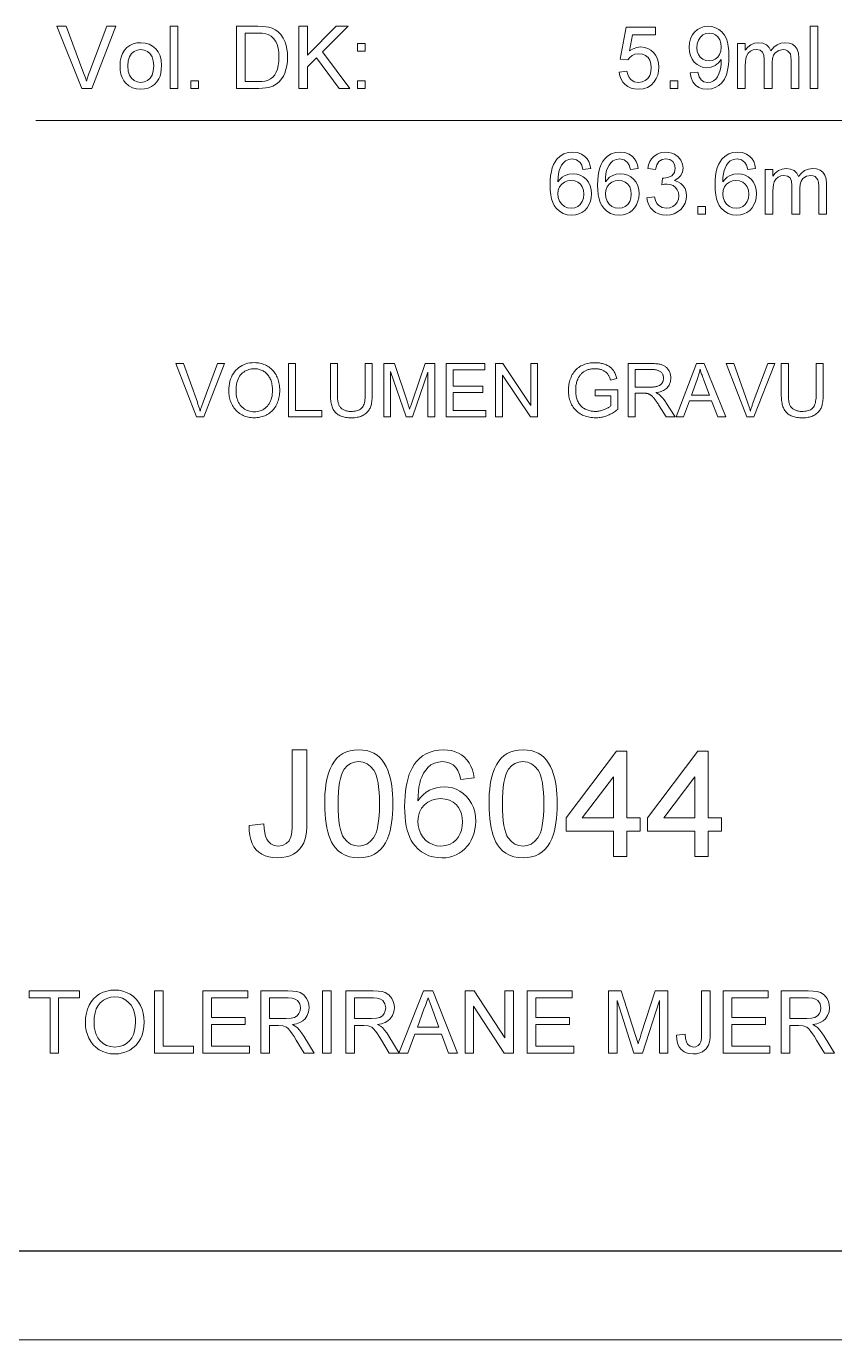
# Model space of a CAD drawing. Extents: x 0 to 297, y 0 to 532.
# Drawn here: x 49 to 94.5, y 0 to 73.9 of the extents above; entities that cross this region are included whole.
import ezdxf

# ---------------------------------------------------------------- set-up
doc = ezdxf.new("R2010")
doc.units = 0

msp = doc.modelspace()

# ---------------------------------------------------------------- linework, layer by layer
at = {"color": 7, "lineweight": 18}
msp.add_line((49.571, 68.641), (133.654, 68.641), dxfattribs=at)
at = {"color": 7, "lineweight": 30}
msp.add_line((20, 5), (292, 5), dxfattribs=at)
at = {"color": 7, "lineweight": 13}
msp.add_line((0, 0), (297, 0), dxfattribs=at)
for points in [[(52.168, 70.447), (50.761, 73.947), (51.282, 73.947), (52.233, 71.427), (52.305, 71.23), (52.369, 71.041), (52.425, 70.86), (52.482, 71.049), (52.546, 71.238), (52.615, 71.427), (53.567, 73.947), (54.089, 73.947), (52.733, 70.447)], [(57.139, 70.447), (57.139, 73.947), (57.576, 73.947), (57.576, 70.447)], [(60.882, 70.447), (60.882, 73.947), (62.076, 73.947), (62.325, 73.941), (62.531, 73.924), (62.694, 73.896), (62.883, 73.838), (63.053, 73.754), (63.203, 73.646), (63.371, 73.475), (63.508, 73.276), (63.614, 73.048), (63.673, 72.859), (63.716, 72.658), (63.741, 72.443), (63.75, 72.216), (63.739, 71.96), (63.709, 71.724), (63.657, 71.509), (63.59, 71.315), (63.511, 71.145), (63.421, 70.999), (63.27, 70.819), (63.105, 70.682), (62.915, 70.58), (62.69, 70.506), (62.521, 70.473), (62.335, 70.453), (62.133, 70.447)], [(61.368, 70.835), (62.093, 70.835), (62.301, 70.843), (62.477, 70.865), (62.621, 70.901), (62.792, 70.98), (62.926, 71.086), (63.024, 71.21), (63.107, 71.361), (63.174, 71.537), (63.224, 71.739), (63.254, 71.968), (63.264, 72.223), (63.253, 72.487), (63.22, 72.718), (63.165, 72.916), (63.088, 73.083), (62.963, 73.261), (62.822, 73.395), (62.664, 73.485), (62.519, 73.525), (62.325, 73.55), (62.082, 73.558), (61.368, 73.558)], [(64.382, 70.447), (64.382, 73.947), (64.868, 73.947), (64.868, 72.326), (66.489, 73.947), (67.152, 73.947), (65.71, 72.505), (67.25, 70.447), (66.655, 70.447), (65.371, 72.164), (64.868, 71.662), (64.868, 70.447)], [(82.416, 71.37), (82.854, 71.419), (82.899, 71.226), (82.97, 71.069), (83.066, 70.946), (83.257, 70.827), (83.502, 70.787), (83.71, 70.812), (83.884, 70.888), (84.026, 71.015), (84.131, 71.183), (84.194, 71.385), (84.215, 71.619), (84.195, 71.841), (84.136, 72.029), (84.038, 72.184), (83.9, 72.299), (83.723, 72.368), (83.506, 72.391), (83.304, 72.367), (83.139, 72.296), (83.007, 72.188), (82.902, 72.051), (82.465, 72.099), (82.805, 73.898), (84.458, 73.898), (84.458, 73.46), (83.166, 73.46), (82.999, 72.555), (83.201, 72.68), (83.409, 72.755), (83.624, 72.78), (83.832, 72.76), (84.023, 72.7), (84.197, 72.601), (84.355, 72.462), (84.485, 72.292), (84.578, 72.099), (84.634, 71.883), (84.652, 71.645), (84.636, 71.416), (84.586, 71.202), (84.502, 71.005), (84.386, 70.823), (84.209, 70.637), (84.002, 70.504), (83.766, 70.425), (83.5, 70.398), (83.281, 70.415), (83.082, 70.465), (82.905, 70.548), (82.749, 70.664), (82.619, 70.808), (82.52, 70.974), (82.453, 71.161)], [(86.402, 71.322), (86.84, 71.37), (86.912, 71.106), (87.029, 70.925), (87.188, 70.821), (87.386, 70.787), (87.564, 70.808), (87.725, 70.871), (87.859, 70.969), (87.955, 71.095), (88.029, 71.261), (88.094, 71.478), (88.128, 71.642), (88.148, 71.812), (88.155, 71.986), (88.152, 72.071), (88.006, 71.887), (87.814, 71.741), (87.591, 71.645), (87.35, 71.613), (87.149, 71.633), (86.964, 71.692), (86.795, 71.791), (86.643, 71.929), (86.516, 72.1), (86.426, 72.295), (86.372, 72.516), (86.354, 72.762), (86.373, 73.016), (86.43, 73.244), (86.525, 73.445), (86.659, 73.621), (86.821, 73.764), (87.002, 73.865), (87.203, 73.926), (87.423, 73.947), (87.638, 73.926), (87.84, 73.865), (88.03, 73.764), (88.198, 73.625), (88.337, 73.452), (88.447, 73.244), (88.51, 73.056), (88.554, 72.83), (88.581, 72.567), (88.59, 72.266), (88.584, 72.01), (88.567, 71.776), (88.539, 71.564), (88.499, 71.374), (88.448, 71.205), (88.337, 70.963), (88.196, 70.763), (88.024, 70.604), (87.825, 70.49), (87.605, 70.421), (87.364, 70.398), (87.113, 70.425), (86.894, 70.506), (86.709, 70.64), (86.561, 70.824), (86.459, 71.051)], [(88.152, 72.772), (88.132, 72.996), (88.072, 73.187), (87.971, 73.345), (87.836, 73.463), (87.677, 73.534), (87.492, 73.558), (87.3, 73.532), (87.132, 73.456), (86.988, 73.329), (86.879, 73.162), (86.813, 72.964), (86.791, 72.737), (86.812, 72.533), (86.874, 72.356), (86.978, 72.206), (87.117, 72.093), (87.284, 72.025), (87.48, 72.002), (87.665, 72.025), (87.826, 72.093), (87.963, 72.206), (88.068, 72.36), (88.131, 72.548)], [(93.159, 70.447), (93.159, 73.947), (93.597, 73.947), (93.597, 70.447)], [(54.319, 71.71), (54.334, 71.975), (54.381, 72.211), (54.457, 72.417), (54.565, 72.595), (54.703, 72.744), (54.873, 72.866), (55.06, 72.953), (55.265, 73.006), (55.487, 73.023), (55.732, 73.002), (55.954, 72.938), (56.152, 72.832), (56.327, 72.683), (56.469, 72.498), (56.571, 72.279), (56.632, 72.029), (56.652, 71.746), (56.643, 71.517), (56.616, 71.313), (56.571, 71.135), (56.508, 70.983), (56.397, 70.812), (56.257, 70.668), (56.088, 70.552), (55.899, 70.466), (55.699, 70.415), (55.487, 70.398), (55.238, 70.419), (55.014, 70.482), (54.815, 70.588), (54.642, 70.736), (54.525, 70.883), (54.435, 71.054), (54.371, 71.249), (54.332, 71.468)], [(54.757, 71.711), (54.78, 71.428), (54.849, 71.197), (54.964, 71.017), (55.115, 70.889), (55.289, 70.812), (55.487, 70.787), (55.684, 70.813), (55.857, 70.89), (56.007, 71.019), (56.123, 71.2), (56.192, 71.435), (56.215, 71.725), (56.192, 72), (56.122, 72.226), (56.006, 72.404), (55.856, 72.532), (55.683, 72.608), (55.487, 72.634), (55.289, 72.609), (55.115, 72.532), (54.964, 72.405), (54.849, 72.226), (54.78, 71.995)], [(67.687, 72.537), (67.687, 72.974), (68.125, 72.974), (68.125, 72.537)], [(89.076, 70.447), (89.076, 72.974), (89.514, 72.974), (89.514, 72.594), (89.648, 72.769), (89.821, 72.905), (90.026, 72.994), (90.258, 73.023), (90.507, 72.993), (90.706, 72.902), (90.855, 72.757), (90.952, 72.563), (91.115, 72.765), (91.3, 72.908), (91.509, 72.994), (91.74, 73.023), (91.973, 73), (92.168, 72.931), (92.324, 72.815), (92.437, 72.652), (92.505, 72.439), (92.527, 72.176), (92.527, 70.447), (92.09, 70.447), (92.09, 72.02), (92.08, 72.239), (92.048, 72.386), (91.897, 72.566), (91.778, 72.617), (91.64, 72.634), (91.396, 72.59), (91.197, 72.459), (91.099, 72.319), (91.04, 72.132), (91.021, 71.898), (91.021, 70.447), (90.583, 70.447), (90.583, 72.07), (90.557, 72.316), (90.479, 72.493), (90.341, 72.599), (90.137, 72.634), (89.964, 72.611), (89.804, 72.54), (89.672, 72.424), (89.582, 72.265), (89.544, 72.126), (89.521, 71.952), (89.514, 71.742), (89.514, 70.447)], [(58.305, 70.447), (58.305, 70.884), (58.743, 70.884), (58.743, 70.447)], [(67.687, 70.447), (67.687, 70.884), (68.125, 70.884), (68.125, 70.447)], [(85.284, 70.447), (85.284, 70.884), (85.722, 70.884), (85.722, 70.447)], [(80.81, 65.939), (80.373, 65.891), (80.303, 66.121), (80.209, 66.279), (80.012, 66.425), (79.774, 66.474), (79.573, 66.447), (79.385, 66.368), (79.272, 66.262), (79.172, 66.128), (79.086, 65.966), (79.034, 65.819), (78.996, 65.639), (78.973, 65.428), (78.963, 65.185), (79.075, 65.328), (79.202, 65.444), (79.345, 65.534), (79.576, 65.619), (79.818, 65.647), (80.027, 65.628), (80.219, 65.568), (80.395, 65.469), (80.555, 65.331), (80.688, 65.161), (80.783, 64.968), (80.84, 64.751), (80.859, 64.512), (80.843, 64.297), (80.795, 64.093), (80.715, 63.899), (80.608, 63.725), (80.476, 63.58), (80.321, 63.465), (80.147, 63.381), (79.957, 63.331), (79.752, 63.314), (79.494, 63.339), (79.26, 63.412), (79.051, 63.535), (78.868, 63.706), (78.763, 63.851), (78.678, 64.024), (78.611, 64.226), (78.564, 64.456), (78.535, 64.713), (78.526, 65), (78.533, 65.276), (78.557, 65.53), (78.596, 65.762), (78.65, 65.971), (78.72, 66.158), (78.805, 66.323), (78.906, 66.465), (79.087, 66.639), (79.296, 66.763), (79.535, 66.838), (79.802, 66.863), (80.064, 66.835), (80.294, 66.754), (80.489, 66.617), (80.61, 66.483), (80.703, 66.325), (80.77, 66.144)], [(83.484, 65.939), (83.046, 65.891), (82.977, 66.121), (82.882, 66.279), (82.686, 66.425), (82.448, 66.474), (82.247, 66.447), (82.059, 66.368), (81.945, 66.262), (81.846, 66.128), (81.76, 65.966), (81.708, 65.819), (81.67, 65.639), (81.646, 65.428), (81.637, 65.185), (81.749, 65.328), (81.876, 65.444), (82.019, 65.534), (82.25, 65.619), (82.492, 65.647), (82.7, 65.628), (82.893, 65.568), (83.069, 65.469), (83.229, 65.331), (83.362, 65.161), (83.457, 64.968), (83.514, 64.751), (83.533, 64.512), (83.517, 64.297), (83.469, 64.093), (83.389, 63.899), (83.281, 63.725), (83.15, 63.58), (82.995, 63.465), (82.82, 63.381), (82.631, 63.331), (82.426, 63.314), (82.167, 63.339), (81.934, 63.412), (81.725, 63.535), (81.541, 63.706), (81.437, 63.851), (81.351, 64.024), (81.285, 64.226), (81.237, 64.456), (81.209, 64.713), (81.199, 65), (81.207, 65.276), (81.23, 65.53), (81.269, 65.762), (81.323, 65.971), (81.393, 66.158), (81.479, 66.323), (81.58, 66.465), (81.76, 66.639), (81.97, 66.763), (82.208, 66.838), (82.475, 66.863), (82.738, 66.835), (82.967, 66.754), (83.163, 66.617), (83.283, 66.483), (83.377, 66.325), (83.444, 66.144)], [(83.97, 64.286), (84.408, 64.335), (84.465, 64.132), (84.542, 63.971), (84.639, 63.851), (84.827, 63.74), (85.071, 63.703), (85.269, 63.726), (85.438, 63.793), (85.579, 63.905), (85.684, 64.051), (85.748, 64.218), (85.769, 64.406), (85.748, 64.585), (85.685, 64.742), (85.581, 64.877), (85.445, 64.98), (85.287, 65.042), (85.106, 65.063), (84.973, 65.051), (84.812, 65.016), (84.858, 65.404), (84.924, 65.399), (85.162, 65.433), (85.374, 65.535), (85.524, 65.709), (85.574, 65.955), (85.537, 66.16), (85.426, 66.327), (85.256, 66.437), (85.043, 66.474), (84.829, 66.437), (84.655, 66.328), (84.528, 66.146), (84.456, 65.891), (84.019, 65.939), (84.069, 66.147), (84.143, 66.329), (84.24, 66.488), (84.362, 66.621), (84.555, 66.755), (84.778, 66.836), (85.029, 66.863), (85.207, 66.849), (85.376, 66.809), (85.535, 66.741), (85.739, 66.597), (85.889, 66.409), (85.981, 66.192), (86.012, 65.963), (85.981, 65.749), (85.891, 65.554), (85.74, 65.389), (85.532, 65.262), (85.724, 65.197), (85.888, 65.098), (86.024, 64.966), (86.125, 64.804), (86.186, 64.616), (86.206, 64.404), (86.186, 64.185), (86.125, 63.983), (86.023, 63.798), (85.88, 63.631), (85.706, 63.493), (85.511, 63.393), (85.294, 63.334), (85.055, 63.314), (84.84, 63.331), (84.644, 63.382), (84.467, 63.466), (84.309, 63.585), (84.176, 63.73), (84.076, 63.896), (84.007, 64.081)], [(90.095, 65.939), (89.658, 65.891), (89.588, 66.121), (89.494, 66.279), (89.297, 66.425), (89.059, 66.474), (88.858, 66.447), (88.67, 66.368), (88.557, 66.262), (88.457, 66.128), (88.371, 65.966), (88.319, 65.819), (88.281, 65.639), (88.257, 65.428), (88.248, 65.185), (88.36, 65.328), (88.487, 65.444), (88.63, 65.534), (88.861, 65.619), (89.103, 65.647), (89.312, 65.628), (89.504, 65.568), (89.68, 65.469), (89.84, 65.331), (89.973, 65.161), (90.068, 64.968), (90.125, 64.751), (90.144, 64.512), (90.128, 64.297), (90.08, 64.093), (90, 63.899), (89.893, 63.725), (89.761, 63.58), (89.606, 63.465), (89.431, 63.381), (89.242, 63.331), (89.037, 63.314), (88.778, 63.339), (88.545, 63.412), (88.336, 63.535), (88.153, 63.706), (88.048, 63.851), (87.962, 64.024), (87.896, 64.226), (87.848, 64.456), (87.82, 64.713), (87.81, 65), (87.818, 65.276), (87.841, 65.53), (87.88, 65.762), (87.935, 65.971), (88.004, 66.158), (88.09, 66.323), (88.191, 66.465), (88.372, 66.639), (88.581, 66.763), (88.819, 66.838), (89.086, 66.863), (89.349, 66.835), (89.578, 66.754), (89.774, 66.617), (89.894, 66.483), (89.988, 66.325), (90.055, 66.144)], [(90.63, 63.363), (90.63, 65.891), (91.067, 65.891), (91.067, 65.51), (91.202, 65.685), (91.375, 65.821), (91.58, 65.91), (91.812, 65.939), (92.06, 65.909), (92.26, 65.818), (92.409, 65.673), (92.506, 65.48), (92.668, 65.681), (92.854, 65.824), (93.062, 65.91), (93.294, 65.939), (93.527, 65.916), (93.722, 65.847), (93.877, 65.731), (93.991, 65.568), (94.059, 65.355), (94.081, 65.092), (94.081, 63.363), (93.644, 63.363), (93.644, 64.937), (93.633, 65.155), (93.602, 65.302), (93.451, 65.482), (93.332, 65.533), (93.193, 65.55), (92.949, 65.506), (92.75, 65.375), (92.653, 65.235), (92.594, 65.048), (92.574, 64.814), (92.574, 63.363), (92.137, 63.363), (92.137, 64.986), (92.111, 65.233), (92.032, 65.409), (91.895, 65.515), (91.691, 65.55), (91.518, 65.527), (91.358, 65.456), (91.226, 65.34), (91.136, 65.181), (91.098, 65.042), (91.075, 64.868), (91.067, 64.659), (91.067, 63.363)], [(78.963, 64.522), (78.988, 64.31), (79.063, 64.107), (79.18, 63.933), (79.33, 63.806), (79.511, 63.729), (79.719, 63.703), (79.914, 63.727), (80.083, 63.798), (80.226, 63.917), (80.335, 64.076), (80.4, 64.27), (80.421, 64.498), (80.4, 64.717), (80.336, 64.903), (80.229, 65.055), (80.085, 65.168), (79.909, 65.236), (79.701, 65.259), (79.506, 65.236), (79.332, 65.168), (79.178, 65.055), (79.059, 64.905), (78.987, 64.728)], [(81.637, 64.522), (81.662, 64.31), (81.737, 64.107), (81.853, 63.933), (82.004, 63.806), (82.184, 63.729), (82.392, 63.703), (82.588, 63.727), (82.757, 63.798), (82.9, 63.917), (83.008, 64.076), (83.073, 64.27), (83.095, 64.498), (83.074, 64.717), (83.009, 64.903), (82.903, 65.055), (82.758, 65.168), (82.583, 65.236), (82.375, 65.259), (82.18, 65.236), (82.005, 65.168), (81.852, 65.055), (81.732, 64.905), (81.661, 64.728)], [(88.248, 64.522), (88.273, 64.31), (88.348, 64.107), (88.464, 63.933), (88.615, 63.806), (88.795, 63.729), (89.004, 63.703), (89.199, 63.727), (89.368, 63.798), (89.511, 63.917), (89.619, 64.076), (89.684, 64.27), (89.706, 64.498), (89.685, 64.717), (89.621, 64.903), (89.514, 65.055), (89.369, 65.168), (89.194, 65.236), (88.986, 65.259), (88.791, 65.236), (88.616, 65.168), (88.463, 65.055), (88.343, 64.905), (88.272, 64.728)], [(86.838, 63.363), (86.838, 63.8), (87.276, 63.8), (87.276, 63.363)], [(58.623, 51.955), (57.46, 54.955), (57.89, 54.955), (58.67, 52.776), (58.688, 52.724), (58.706, 52.672), (58.724, 52.622), (58.74, 52.572), (58.756, 52.522), (58.772, 52.473), (58.787, 52.425), (58.801, 52.378), (58.814, 52.331), (58.827, 52.285), (58.842, 52.334), (58.856, 52.383), (58.871, 52.432), (58.887, 52.481), (58.903, 52.53), (58.919, 52.58), (58.936, 52.629), (58.953, 52.678), (58.971, 52.727), (58.989, 52.776), (59.8, 54.955), (60.205, 54.955), (59.03, 51.955)], [(60.44, 53.416), (60.444, 53.563), (60.456, 53.702), (60.476, 53.835), (60.504, 53.962), (60.54, 54.082), (60.584, 54.196), (60.637, 54.303), (60.697, 54.404), (60.765, 54.498), (60.841, 54.586), (60.924, 54.666), (61.011, 54.738), (61.103, 54.801), (61.199, 54.856), (61.301, 54.903), (61.406, 54.941), (61.517, 54.971), (61.632, 54.992), (61.752, 55.004), (61.877, 55.009), (61.959, 55.007), (62.039, 55.001), (62.118, 54.991), (62.196, 54.977), (62.272, 54.959), (62.346, 54.937), (62.418, 54.911), (62.489, 54.882), (62.558, 54.848), (62.626, 54.81), (62.691, 54.769), (62.753, 54.724), (62.811, 54.677), (62.867, 54.626), (62.919, 54.572), (62.969, 54.516), (63.015, 54.455), (63.058, 54.392), (63.098, 54.326), (63.134, 54.257), (63.167, 54.185), (63.197, 54.111), (63.223, 54.035), (63.246, 53.957), (63.265, 53.878), (63.281, 53.796), (63.293, 53.713), (63.302, 53.628), (63.307, 53.54), (63.309, 53.451), (63.307, 53.361), (63.302, 53.273), (63.292, 53.186), (63.28, 53.102), (63.263, 53.019), (63.243, 52.938), (63.219, 52.86), (63.191, 52.783), (63.16, 52.708), (63.125, 52.635), (63.087, 52.564), (63.045, 52.498), (63.001, 52.434), (62.953, 52.375), (62.902, 52.318), (62.849, 52.266), (62.792, 52.216), (62.732, 52.17), (62.669, 52.128), (62.603, 52.089), (62.535, 52.054), (62.466, 52.023), (62.396, 51.995), (62.324, 51.971), (62.252, 51.95), (62.179, 51.934), (62.104, 51.921), (62.029, 51.912), (61.952, 51.906), (61.875, 51.904), (61.791, 51.906), (61.709, 51.912), (61.628, 51.923), (61.55, 51.937), (61.473, 51.955), (61.399, 51.978), (61.326, 52.004), (61.254, 52.035), (61.185, 52.07), (61.117, 52.109), (61.052, 52.151), (60.99, 52.197), (60.932, 52.245), (60.876, 52.296), (60.824, 52.351), (60.775, 52.408), (60.73, 52.469), (60.687, 52.532), (60.648, 52.598), (60.612, 52.667), (60.579, 52.739), (60.55, 52.811), (60.524, 52.884), (60.502, 52.957), (60.483, 53.032), (60.468, 53.107), (60.456, 53.183), (60.447, 53.26), (60.442, 53.338)], [(63.804, 51.955), (63.804, 54.955), (64.201, 54.955), (64.201, 52.309), (65.679, 52.309), (65.679, 51.955)], [(68.12, 54.955), (68.517, 54.955), (68.517, 53.222), (68.516, 53.133), (68.513, 53.049), (68.508, 52.967), (68.501, 52.89), (68.492, 52.816), (68.48, 52.746), (68.467, 52.68), (68.452, 52.618), (68.434, 52.559), (68.415, 52.504), (68.393, 52.452), (68.367, 52.401), (68.339, 52.353), (68.307, 52.307), (68.271, 52.263), (68.233, 52.22), (68.191, 52.18), (68.146, 52.142), (68.097, 52.105), (68.045, 52.071), (67.99, 52.039), (67.932, 52.011), (67.87, 51.986), (67.805, 51.964), (67.737, 51.946), (67.665, 51.931), (67.59, 51.919), (67.511, 51.911), (67.43, 51.906), (67.345, 51.904), (67.262, 51.906), (67.182, 51.91), (67.105, 51.917), (67.032, 51.927), (66.961, 51.941), (66.894, 51.957), (66.83, 51.975), (66.768, 51.997), (66.71, 52.022), (66.655, 52.049), (66.603, 52.08), (66.554, 52.113), (66.508, 52.148), (66.465, 52.187), (66.425, 52.227), (66.388, 52.271), (66.355, 52.317), (66.324, 52.365), (66.297, 52.416), (66.272, 52.47), (66.25, 52.527), (66.231, 52.588), (66.214, 52.653), (66.199, 52.722), (66.186, 52.796), (66.176, 52.873), (66.168, 52.954), (66.162, 53.039), (66.159, 53.129), (66.158, 53.222), (66.158, 54.955), (66.555, 54.955), (66.555, 53.224), (66.555, 53.148), (66.558, 53.076), (66.561, 53.008), (66.566, 52.944), (66.573, 52.885), (66.581, 52.829), (66.59, 52.778), (66.601, 52.73), (66.613, 52.687), (66.627, 52.648), (66.643, 52.612), (66.661, 52.577), (66.68, 52.545), (66.702, 52.513), (66.726, 52.484), (66.752, 52.456), (66.78, 52.43), (66.81, 52.406), (66.843, 52.383), (66.877, 52.363), (66.913, 52.344), (66.951, 52.326), (66.99, 52.311), (67.031, 52.298), (67.074, 52.287), (67.118, 52.278), (67.163, 52.271), (67.211, 52.266), (67.259, 52.263), (67.31, 52.262), (67.395, 52.264), (67.475, 52.27), (67.55, 52.28), (67.62, 52.294), (67.685, 52.312), (67.745, 52.334), (67.8, 52.36), (67.849, 52.389), (67.894, 52.423), (67.934, 52.461), (67.969, 52.504), (68.001, 52.555), (68.029, 52.613), (68.053, 52.678), (68.074, 52.751), (68.09, 52.831), (68.103, 52.918), (68.113, 53.013), (68.118, 53.115), (68.12, 53.224)], [(69.166, 51.955), (69.166, 54.955), (69.763, 54.955), (70.473, 52.831), (70.493, 52.773), (70.511, 52.718), (70.528, 52.667), (70.544, 52.618), (70.558, 52.572), (70.572, 52.529), (70.585, 52.489), (70.597, 52.452), (70.607, 52.418), (70.617, 52.387), (70.628, 52.421), (70.639, 52.459), (70.653, 52.499), (70.667, 52.543), (70.682, 52.589), (70.699, 52.639), (70.716, 52.692), (70.735, 52.747), (70.755, 52.806), (70.776, 52.868), (71.495, 54.955), (72.029, 54.955), (72.029, 51.955), (71.646, 51.955), (71.646, 54.466), (70.774, 51.955), (70.416, 51.955), (69.548, 54.509), (69.548, 51.955)], [(72.677, 51.955), (72.677, 54.955), (74.847, 54.955), (74.847, 54.601), (73.074, 54.601), (73.074, 53.683), (74.734, 53.683), (74.734, 53.331), (73.074, 53.331), (73.074, 52.309), (74.916, 52.309), (74.916, 51.955)], [(75.46, 51.955), (75.46, 54.955), (75.868, 54.955), (77.443, 52.6), (77.443, 54.955), (77.824, 54.955), (77.824, 51.955), (77.417, 51.955), (75.841, 54.313), (75.841, 51.955)], [(81.059, 53.132), (81.059, 53.484), (82.33, 53.486), (82.33, 52.373), (82.271, 52.327), (82.212, 52.284), (82.153, 52.243), (82.093, 52.205), (82.033, 52.168), (81.972, 52.134), (81.911, 52.103), (81.85, 52.074), (81.789, 52.047), (81.727, 52.022), (81.664, 52), (81.601, 51.98), (81.538, 51.962), (81.475, 51.947), (81.411, 51.934), (81.347, 51.923), (81.283, 51.915), (81.218, 51.909), (81.153, 51.905), (81.088, 51.904), (81, 51.906), (80.914, 51.912), (80.83, 51.921), (80.747, 51.934), (80.666, 51.952), (80.587, 51.972), (80.509, 51.997), (80.433, 52.025), (80.358, 52.058), (80.285, 52.093), (80.214, 52.133), (80.147, 52.176), (80.084, 52.222), (80.024, 52.272), (79.968, 52.325), (79.915, 52.381), (79.866, 52.441), (79.82, 52.504), (79.778, 52.571), (79.739, 52.641), (79.704, 52.713), (79.673, 52.787), (79.646, 52.863), (79.622, 52.941), (79.601, 53.02), (79.585, 53.101), (79.572, 53.183), (79.563, 53.268), (79.557, 53.353), (79.555, 53.441), (79.557, 53.528), (79.563, 53.614), (79.572, 53.699), (79.585, 53.782), (79.601, 53.864), (79.621, 53.946), (79.645, 54.026), (79.673, 54.104), (79.704, 54.182), (79.738, 54.259), (79.777, 54.333), (79.818, 54.403), (79.863, 54.469), (79.911, 54.531), (79.962, 54.589), (80.016, 54.644), (80.074, 54.694), (80.134, 54.741), (80.198, 54.784), (80.265, 54.822), (80.335, 54.857), (80.407, 54.889), (80.481, 54.916), (80.557, 54.94), (80.635, 54.96), (80.716, 54.977), (80.798, 54.99), (80.882, 54.999), (80.969, 55.005), (81.057, 55.007), (81.122, 55.005), (81.185, 55.002), (81.247, 54.997), (81.308, 54.99), (81.367, 54.98), (81.425, 54.969), (81.482, 54.955), (81.538, 54.939), (81.592, 54.921), (81.646, 54.901), (81.697, 54.879), (81.746, 54.856), (81.793, 54.83), (81.838, 54.804), (81.88, 54.775), (81.92, 54.745), (81.958, 54.713), (81.994, 54.679), (82.027, 54.644), (82.058, 54.607), (82.087, 54.569), (82.115, 54.528), (82.141, 54.484), (82.166, 54.439), (82.19, 54.391), (82.212, 54.34), (82.232, 54.288), (82.251, 54.233), (82.269, 54.176), (82.285, 54.116), (81.927, 54.018), (81.913, 54.063), (81.899, 54.106), (81.884, 54.147), (81.868, 54.186), (81.851, 54.223), (81.834, 54.258), (81.816, 54.291), (81.798, 54.322), (81.779, 54.351), (81.759, 54.378), (81.738, 54.404), (81.716, 54.429), (81.691, 54.452), (81.665, 54.475), (81.638, 54.496), (81.608, 54.517), (81.577, 54.536), (81.544, 54.554), (81.509, 54.572), (81.473, 54.588), (81.435, 54.603), (81.397, 54.616), (81.357, 54.628), (81.317, 54.638), (81.276, 54.647), (81.235, 54.654), (81.192, 54.66), (81.149, 54.664), (81.104, 54.666), (81.059, 54.667), (81.006, 54.666), (80.953, 54.664), (80.903, 54.659), (80.853, 54.654), (80.806, 54.646), (80.759, 54.637), (80.714, 54.626), (80.671, 54.614), (80.629, 54.6), (80.589, 54.584), (80.55, 54.567), (80.512, 54.549), (80.477, 54.53), (80.442, 54.509), (80.409, 54.488), (80.378, 54.466), (80.348, 54.442), (80.32, 54.418), (80.294, 54.392), (80.268, 54.366), (80.245, 54.339), (80.222, 54.311), (80.2, 54.283), (80.18, 54.254), (80.16, 54.224), (80.142, 54.194), (80.125, 54.164), (80.108, 54.133), (80.093, 54.101), (80.079, 54.069), (80.057, 54.013), (80.038, 53.956), (80.021, 53.898), (80.006, 53.839), (79.993, 53.779), (79.983, 53.718), (79.975, 53.657), (79.969, 53.594), (79.966, 53.53), (79.965, 53.466), (79.966, 53.387), (79.97, 53.31), (79.977, 53.237), (79.987, 53.166), (79.999, 53.097), (80.014, 53.031), (80.032, 52.968), (80.053, 52.908), (80.076, 52.85), (80.103, 52.794), (80.132, 52.742), (80.163, 52.692), (80.197, 52.645), (80.233, 52.601), (80.272, 52.559), (80.314, 52.52), (80.358, 52.484), (80.404, 52.451), (80.453, 52.421), (80.505, 52.393), (80.558, 52.368), (80.612, 52.346), (80.666, 52.326), (80.721, 52.309), (80.777, 52.295), (80.833, 52.283), (80.89, 52.274), (80.948, 52.268), (81.007, 52.264), (81.066, 52.262), (81.117, 52.263), (81.168, 52.266), (81.219, 52.271), (81.27, 52.278), (81.32, 52.287), (81.371, 52.298), (81.421, 52.311), (81.47, 52.326), (81.52, 52.343), (81.569, 52.362), (81.617, 52.382), (81.662, 52.402), (81.706, 52.422), (81.746, 52.443), (81.785, 52.464), (81.821, 52.485), (81.855, 52.507), (81.886, 52.529), (81.915, 52.551), (81.941, 52.573), (81.941, 53.132)], [(82.922, 51.955), (82.922, 54.955), (84.252, 54.955), (84.33, 54.955), (84.405, 54.952), (84.475, 54.948), (84.542, 54.942), (84.605, 54.935), (84.664, 54.926), (84.719, 54.916), (84.77, 54.904), (84.818, 54.89), (84.862, 54.875), (84.902, 54.857), (84.942, 54.837), (84.979, 54.815), (85.015, 54.79), (85.049, 54.763), (85.082, 54.733), (85.113, 54.701), (85.142, 54.666), (85.169, 54.629), (85.195, 54.589), (85.219, 54.548), (85.24, 54.505), (85.259, 54.462), (85.275, 54.418), (85.289, 54.374), (85.3, 54.328), (85.309, 54.282), (85.315, 54.234), (85.319, 54.186), (85.32, 54.137), (85.318, 54.074), (85.312, 54.013), (85.301, 53.954), (85.287, 53.897), (85.268, 53.843), (85.246, 53.79), (85.219, 53.739), (85.188, 53.69), (85.153, 53.643), (85.113, 53.599), (85.07, 53.556), (85.022, 53.517), (84.969, 53.482), (84.912, 53.449), (84.85, 53.42), (84.784, 53.393), (84.714, 53.37), (84.639, 53.35), (84.559, 53.334), (84.475, 53.32), (84.506, 53.305), (84.535, 53.29), (84.563, 53.275), (84.589, 53.26), (84.613, 53.245), (84.637, 53.23), (84.658, 53.215), (84.678, 53.2), (84.697, 53.186), (84.714, 53.171), (84.749, 53.138), (84.783, 53.104), (84.817, 53.068), (84.85, 53.03), (84.884, 52.991), (84.916, 52.951), (84.949, 52.908), (84.981, 52.864), (85.012, 52.819), (85.044, 52.772), (85.566, 51.955), (85.066, 51.955), (84.669, 52.58), (84.635, 52.632), (84.602, 52.682), (84.57, 52.73), (84.54, 52.775), (84.511, 52.818), (84.483, 52.858), (84.456, 52.896), (84.43, 52.931), (84.406, 52.963), (84.383, 52.993), (84.36, 53.021), (84.339, 53.047), (84.317, 53.071), (84.296, 53.094), (84.276, 53.115), (84.256, 53.134), (84.237, 53.151), (84.218, 53.167), (84.199, 53.181), (84.181, 53.193), (84.163, 53.205), (84.145, 53.215), (84.127, 53.225), (84.109, 53.234), (84.091, 53.242), (84.073, 53.25), (84.055, 53.257), (84.037, 53.263), (84.018, 53.268), (84, 53.273), (83.986, 53.276), (83.97, 53.278), (83.952, 53.281), (83.932, 53.282), (83.911, 53.284), (83.888, 53.285), (83.863, 53.286), (83.837, 53.287), (83.809, 53.287), (83.779, 53.288), (83.319, 53.288), (83.319, 51.955)], [(85.613, 51.955), (86.765, 54.955), (87.192, 54.955), (88.42, 51.955), (87.968, 51.955), (87.618, 52.864), (86.364, 52.864), (86.034, 51.955)], [(89.595, 51.955), (88.433, 54.955), (88.862, 54.955), (89.642, 52.776), (89.66, 52.724), (89.678, 52.672), (89.696, 52.622), (89.712, 52.572), (89.728, 52.522), (89.744, 52.473), (89.759, 52.425), (89.773, 52.378), (89.787, 52.331), (89.8, 52.285), (89.814, 52.334), (89.828, 52.383), (89.843, 52.432), (89.859, 52.481), (89.875, 52.53), (89.891, 52.58), (89.908, 52.629), (89.925, 52.678), (89.943, 52.727), (89.961, 52.776), (90.772, 54.955), (91.177, 54.955), (90.002, 51.955)], [(93.501, 54.955), (93.898, 54.955), (93.898, 53.222), (93.897, 53.133), (93.894, 53.049), (93.889, 52.967), (93.882, 52.89), (93.873, 52.816), (93.862, 52.746), (93.848, 52.68), (93.833, 52.618), (93.816, 52.559), (93.796, 52.504), (93.774, 52.452), (93.749, 52.401), (93.72, 52.353), (93.688, 52.307), (93.653, 52.263), (93.614, 52.22), (93.572, 52.18), (93.527, 52.142), (93.478, 52.105), (93.427, 52.071), (93.372, 52.039), (93.313, 52.011), (93.251, 51.986), (93.186, 51.964), (93.118, 51.946), (93.046, 51.931), (92.971, 51.919), (92.893, 51.911), (92.811, 51.906), (92.726, 51.904), (92.643, 51.906), (92.563, 51.91), (92.487, 51.917), (92.413, 51.927), (92.343, 51.941), (92.275, 51.957), (92.211, 51.975), (92.15, 51.997), (92.091, 52.022), (92.036, 52.049), (91.984, 52.08), (91.935, 52.113), (91.889, 52.148), (91.846, 52.187), (91.807, 52.227), (91.77, 52.271), (91.736, 52.317), (91.706, 52.365), (91.678, 52.416), (91.654, 52.47), (91.632, 52.527), (91.612, 52.588), (91.595, 52.653), (91.58, 52.722), (91.568, 52.796), (91.557, 52.873), (91.549, 52.954), (91.544, 53.039), (91.54, 53.129), (91.539, 53.222), (91.539, 54.955), (91.936, 54.955), (91.936, 53.224), (91.937, 53.148), (91.939, 53.076), (91.942, 53.008), (91.948, 52.944), (91.954, 52.885), (91.962, 52.829), (91.972, 52.778), (91.982, 52.73), (91.995, 52.687), (92.009, 52.648), (92.024, 52.612), (92.042, 52.577), (92.062, 52.545), (92.083, 52.513), (92.107, 52.484), (92.133, 52.456), (92.161, 52.43), (92.192, 52.406), (92.224, 52.383), (92.258, 52.363), (92.294, 52.344), (92.332, 52.326), (92.372, 52.311), (92.412, 52.298), (92.455, 52.287), (92.499, 52.278), (92.545, 52.271), (92.592, 52.266), (92.641, 52.263), (92.691, 52.262), (92.776, 52.264), (92.856, 52.27), (92.931, 52.28), (93.001, 52.294), (93.066, 52.312), (93.126, 52.334), (93.181, 52.36), (93.231, 52.389), (93.275, 52.423), (93.315, 52.461), (93.351, 52.504), (93.382, 52.555), (93.41, 52.613), (93.434, 52.678), (93.455, 52.751), (93.472, 52.831), (93.485, 52.918), (93.494, 53.013), (93.5, 53.115), (93.501, 53.224)], [(60.849, 53.41), (60.852, 53.304), (60.861, 53.203), (60.876, 53.106), (60.896, 53.013), (60.922, 52.926), (60.954, 52.842), (60.992, 52.764), (61.036, 52.69), (61.086, 52.621), (61.141, 52.556), (61.201, 52.497), (61.263, 52.444), (61.329, 52.397), (61.398, 52.356), (61.47, 52.322), (61.544, 52.294), (61.622, 52.272), (61.702, 52.256), (61.786, 52.247), (61.873, 52.244), (61.961, 52.247), (62.045, 52.257), (62.127, 52.272), (62.206, 52.294), (62.281, 52.323), (62.353, 52.357), (62.422, 52.398), (62.488, 52.446), (62.551, 52.499), (62.61, 52.559), (62.665, 52.625), (62.714, 52.696), (62.758, 52.772), (62.796, 52.853), (62.827, 52.94), (62.853, 53.032), (62.874, 53.13), (62.888, 53.232), (62.897, 53.34), (62.9, 53.453), (62.899, 53.526), (62.895, 53.596), (62.889, 53.665), (62.88, 53.731), (62.869, 53.796), (62.855, 53.859), (62.839, 53.921), (62.821, 53.98), (62.8, 54.037), (62.776, 54.093), (62.75, 54.146), (62.722, 54.197), (62.691, 54.246), (62.659, 54.292), (62.624, 54.335), (62.586, 54.376), (62.546, 54.415), (62.505, 54.451), (62.46, 54.485), (62.414, 54.516), (62.366, 54.545), (62.316, 54.571), (62.265, 54.593), (62.214, 54.613), (62.161, 54.629), (62.107, 54.643), (62.051, 54.653), (61.995, 54.661), (61.937, 54.665), (61.879, 54.667), (61.796, 54.664), (61.715, 54.655), (61.636, 54.641), (61.56, 54.62), (61.486, 54.594), (61.415, 54.563), (61.346, 54.525), (61.279, 54.481), (61.215, 54.432), (61.153, 54.377), (61.095, 54.315), (61.044, 54.246), (60.998, 54.169), (60.959, 54.084), (60.925, 53.991), (60.898, 53.89), (60.877, 53.782), (60.861, 53.666), (60.852, 53.542)], [(83.319, 53.631), (84.172, 53.631), (84.225, 53.632), (84.276, 53.634), (84.325, 53.636), (84.371, 53.64), (84.414, 53.645), (84.456, 53.652), (84.495, 53.659), (84.531, 53.667), (84.566, 53.677), (84.598, 53.688), (84.628, 53.7), (84.656, 53.713), (84.683, 53.727), (84.709, 53.743), (84.733, 53.761), (84.755, 53.779), (84.776, 53.799), (84.796, 53.821), (84.814, 53.844), (84.831, 53.868), (84.846, 53.893), (84.86, 53.918), (84.872, 53.944), (84.882, 53.97), (84.891, 53.997), (84.898, 54.024), (84.904, 54.052), (84.908, 54.08), (84.91, 54.108), (84.911, 54.137), (84.909, 54.179), (84.905, 54.219), (84.897, 54.258), (84.886, 54.295), (84.872, 54.331), (84.855, 54.365), (84.835, 54.398), (84.812, 54.429), (84.786, 54.459), (84.756, 54.487), (84.724, 54.513), (84.687, 54.536), (84.647, 54.557), (84.604, 54.574), (84.557, 54.59), (84.506, 54.602), (84.452, 54.612), (84.394, 54.618), (84.333, 54.622), (84.268, 54.624), (83.319, 54.624)], [(86.478, 53.187), (87.495, 53.187), (87.182, 54.018), (87.154, 54.092), (87.128, 54.164), (87.103, 54.233), (87.079, 54.299), (87.057, 54.363), (87.037, 54.424), (87.018, 54.482), (87, 54.537), (86.984, 54.59), (86.969, 54.64), (86.957, 54.583), (86.945, 54.525), (86.931, 54.467), (86.916, 54.41), (86.9, 54.353), (86.884, 54.295), (86.866, 54.238), (86.848, 54.181), (86.828, 54.124), (86.808, 54.067)], [(61.588, 28.946), (62.421, 29.045), (62.438, 28.776), (62.469, 28.543), (62.515, 28.346), (62.575, 28.185), (62.649, 28.061), (62.802, 27.913), (62.989, 27.825), (63.211, 27.795), (63.458, 27.829), (63.668, 27.932), (63.83, 28.095), (63.932, 28.306), (63.964, 28.442), (63.986, 28.613), (64, 28.819), (64.004, 29.061), (64.004, 33.212), (64.838, 33.212), (64.838, 29.136), (64.83, 28.849), (64.809, 28.589), (64.773, 28.357), (64.723, 28.151), (64.658, 27.973), (64.555, 27.779), (64.426, 27.61), (64.271, 27.465), (64.09, 27.345), (63.887, 27.25), (63.667, 27.182), (63.43, 27.142), (63.176, 27.128), (62.927, 27.141), (62.698, 27.179), (62.489, 27.243), (62.301, 27.332), (62.133, 27.446), (61.985, 27.586), (61.859, 27.751), (61.757, 27.941), (61.679, 28.155), (61.625, 28.394), (61.594, 28.658)], [(65.838, 30.167), (65.842, 30.462), (65.855, 30.74), (65.877, 31.002), (65.908, 31.248), (65.947, 31.478), (65.996, 31.692), (66.053, 31.889), (66.147, 32.142), (66.258, 32.367), (66.385, 32.566), (66.529, 32.738), (66.69, 32.883), (66.868, 33.001), (67.063, 33.093), (67.276, 33.159), (67.506, 33.199), (67.754, 33.212), (67.985, 33.2), (68.203, 33.164), (68.41, 33.103), (68.605, 33.019), (68.784, 32.912), (68.942, 32.783), (69.079, 32.634), (69.195, 32.462), (69.296, 32.271), (69.387, 32.059), (69.468, 31.827), (69.539, 31.576), (69.579, 31.392), (69.612, 31.188), (69.638, 30.963), (69.656, 30.718), (69.667, 30.453), (69.671, 30.167), (69.667, 29.876), (69.654, 29.6), (69.632, 29.339), (69.602, 29.095), (69.563, 28.866), (69.515, 28.652), (69.459, 28.455), (69.365, 28.202), (69.255, 27.976), (69.128, 27.777), (68.984, 27.605), (68.823, 27.459), (68.645, 27.34), (68.449, 27.247), (68.235, 27.181), (68.004, 27.142), (67.754, 27.128), (67.481, 27.144), (67.228, 27.192), (66.996, 27.272), (66.783, 27.384), (66.591, 27.528), (66.42, 27.704), (66.319, 27.854), (66.227, 28.019), (66.146, 28.199), (66.073, 28.394), (66.011, 28.603), (65.958, 28.827), (65.915, 29.066), (65.881, 29.319), (65.857, 29.587), (65.842, 29.87)], [(66.588, 30.17), (66.593, 29.818), (66.609, 29.499), (66.635, 29.211), (66.672, 28.954), (66.719, 28.73), (66.777, 28.537), (66.845, 28.377), (66.924, 28.248), (67.102, 28.05), (67.3, 27.908), (67.517, 27.823), (67.754, 27.795), (67.991, 27.823), (68.209, 27.909), (68.406, 28.051), (68.584, 28.249), (68.663, 28.379), (68.732, 28.54), (68.79, 28.733), (68.837, 28.957), (68.874, 29.213), (68.9, 29.5), (68.916, 29.819), (68.921, 30.17), (68.916, 30.513), (68.901, 30.826), (68.875, 31.109), (68.839, 31.362), (68.794, 31.585), (68.738, 31.778), (68.671, 31.941), (68.595, 32.074), (68.419, 32.28), (68.22, 32.427), (67.995, 32.516), (67.747, 32.545), (67.511, 32.519), (67.297, 32.441), (67.106, 32.311), (66.937, 32.13), (66.855, 31.983), (66.784, 31.808), (66.724, 31.605), (66.675, 31.374), (66.637, 31.115), (66.609, 30.828), (66.593, 30.513)], [(74.254, 31.628), (73.504, 31.545), (73.429, 31.823), (73.335, 32.045), (73.223, 32.212), (73.063, 32.358), (72.886, 32.462), (72.691, 32.524), (72.478, 32.545), (72.246, 32.525), (72.024, 32.464), (71.812, 32.363), (71.663, 32.231), (71.528, 32.073), (71.407, 31.888), (71.299, 31.675), (71.236, 31.513), (71.185, 31.326), (71.144, 31.114), (71.115, 30.879), (71.096, 30.619), (71.088, 30.335), (71.229, 30.524), (71.386, 30.686), (71.557, 30.822), (71.743, 30.933), (71.938, 31.019), (72.139, 31.08), (72.344, 31.116), (72.554, 31.128), (72.795, 31.113), (73.024, 31.068), (73.241, 30.993), (73.445, 30.887), (73.637, 30.751), (73.817, 30.585), (73.976, 30.396), (74.106, 30.188), (74.207, 29.963), (74.28, 29.72), (74.323, 29.46), (74.338, 29.182), (74.328, 28.959), (74.298, 28.742), (74.249, 28.532), (74.18, 28.328), (74.092, 28.131), (73.986, 27.946), (73.865, 27.779), (73.73, 27.63), (73.58, 27.499), (73.416, 27.387), (73.239, 27.294), (73.054, 27.221), (72.858, 27.17), (72.654, 27.139), (72.441, 27.128), (72.182, 27.142), (71.937, 27.183), (71.707, 27.252), (71.49, 27.348), (71.287, 27.472), (71.099, 27.622), (70.924, 27.801), (70.813, 27.944), (70.713, 28.105), (70.625, 28.283), (70.549, 28.478), (70.484, 28.691), (70.432, 28.922), (70.39, 29.17), (70.361, 29.435), (70.344, 29.718), (70.338, 30.018), (70.343, 30.324), (70.359, 30.614), (70.386, 30.889), (70.424, 31.149), (70.472, 31.393), (70.532, 31.621), (70.602, 31.834), (70.683, 32.031), (70.774, 32.213), (70.877, 32.379), (70.99, 32.529), (71.161, 32.71), (71.348, 32.864), (71.551, 32.989), (71.771, 33.086), (72.006, 33.156), (72.258, 33.198), (72.525, 33.212), (72.758, 33.2), (72.976, 33.165), (73.179, 33.107), (73.368, 33.025), (73.543, 32.92), (73.704, 32.791), (73.847, 32.642), (73.969, 32.475), (74.071, 32.29), (74.153, 32.087), (74.214, 31.867)], [(75.088, 30.167), (75.092, 30.462), (75.105, 30.74), (75.127, 31.002), (75.158, 31.248), (75.197, 31.478), (75.246, 31.692), (75.303, 31.889), (75.397, 32.142), (75.508, 32.367), (75.635, 32.566), (75.779, 32.738), (75.94, 32.883), (76.118, 33.001), (76.313, 33.093), (76.526, 33.159), (76.756, 33.199), (77.004, 33.212), (77.235, 33.2), (77.453, 33.164), (77.66, 33.103), (77.855, 33.019), (78.034, 32.912), (78.192, 32.783), (78.329, 32.634), (78.445, 32.462), (78.546, 32.271), (78.637, 32.059), (78.718, 31.827), (78.789, 31.576), (78.829, 31.392), (78.862, 31.188), (78.888, 30.963), (78.906, 30.718), (78.917, 30.453), (78.921, 30.167), (78.917, 29.876), (78.904, 29.6), (78.882, 29.339), (78.852, 29.095), (78.813, 28.866), (78.765, 28.652), (78.709, 28.455), (78.615, 28.202), (78.505, 27.976), (78.378, 27.777), (78.234, 27.605), (78.073, 27.459), (77.895, 27.34), (77.699, 27.247), (77.485, 27.181), (77.254, 27.142), (77.004, 27.128), (76.731, 27.144), (76.478, 27.192), (76.246, 27.272), (76.033, 27.384), (75.841, 27.528), (75.67, 27.704), (75.569, 27.854), (75.477, 28.019), (75.396, 28.199), (75.323, 28.394), (75.261, 28.603), (75.208, 28.827), (75.165, 29.066), (75.131, 29.319), (75.107, 29.587), (75.092, 29.87)], [(75.838, 30.17), (75.843, 29.818), (75.859, 29.499), (75.885, 29.211), (75.922, 28.954), (75.969, 28.73), (76.027, 28.537), (76.095, 28.377), (76.174, 28.248), (76.352, 28.05), (76.55, 27.908), (76.767, 27.823), (77.004, 27.795), (77.241, 27.823), (77.459, 27.909), (77.656, 28.051), (77.834, 28.249), (77.913, 28.379), (77.982, 28.54), (78.04, 28.733), (78.087, 28.957), (78.124, 29.213), (78.15, 29.5), (78.166, 29.819), (78.171, 30.17), (78.166, 30.513), (78.151, 30.826), (78.125, 31.109), (78.089, 31.362), (78.044, 31.585), (77.988, 31.778), (77.921, 31.941), (77.845, 32.074), (77.669, 32.28), (77.47, 32.427), (77.245, 32.516), (76.997, 32.545), (76.761, 32.519), (76.547, 32.441), (76.356, 32.311), (76.187, 32.13), (76.105, 31.983), (76.034, 31.808), (75.974, 31.605), (75.925, 31.374), (75.887, 31.115), (75.859, 30.828), (75.843, 30.513)], [(82.088, 27.212), (82.088, 28.628), (79.421, 28.628), (79.421, 29.378), (82.254, 33.128), (82.838, 33.128), (82.838, 29.378), (83.588, 29.378), (83.588, 28.628), (82.838, 28.628), (82.838, 27.212)], [(86.671, 27.212), (86.671, 28.628), (84.004, 28.628), (84.004, 29.378), (86.838, 33.128), (87.421, 33.128), (87.421, 29.378), (88.171, 29.378), (88.171, 28.628), (87.421, 28.628), (87.421, 27.212)], [(82.088, 29.378), (82.088, 31.693), (80.339, 29.378)], [(86.671, 29.378), (86.671, 31.693), (84.922, 29.378)], [(71.088, 29.199), (71.107, 28.955), (71.164, 28.718), (71.259, 28.488), (71.386, 28.28), (71.538, 28.108), (71.717, 27.972), (71.918, 27.874), (72.14, 27.815), (72.383, 27.795), (72.638, 27.818), (72.868, 27.887), (73.073, 28.001), (73.253, 28.162), (73.374, 28.319), (73.467, 28.497), (73.534, 28.696), (73.574, 28.917), (73.588, 29.158), (73.574, 29.39), (73.535, 29.602), (73.469, 29.793), (73.376, 29.963), (73.258, 30.113), (73.077, 30.265), (72.866, 30.374), (72.625, 30.44), (72.353, 30.462), (72.099, 30.44), (71.865, 30.374), (71.65, 30.265), (71.456, 30.113), (71.295, 29.925), (71.18, 29.71), (71.111, 29.468)], [(50.378, 16.139), (50.378, 19.25), (49.211, 19.25), (49.211, 19.639), (52.031, 19.639), (52.031, 19.25), (50.864, 19.25), (50.864, 16.139)], [(52.371, 17.843), (52.384, 18.121), (52.422, 18.378), (52.487, 18.615), (52.576, 18.83), (52.692, 19.025), (52.833, 19.198), (52.995, 19.348), (53.171, 19.47), (53.362, 19.565), (53.569, 19.633), (53.79, 19.674), (54.026, 19.688), (54.259, 19.673), (54.481, 19.63), (54.691, 19.558), (54.889, 19.458), (55.07, 19.331), (55.228, 19.182), (55.363, 19.011), (55.475, 18.816), (55.563, 18.604), (55.626, 18.377), (55.664, 18.137), (55.677, 17.883), (55.663, 17.626), (55.623, 17.382), (55.557, 17.153), (55.464, 16.937), (55.347, 16.741), (55.208, 16.57), (55.046, 16.425), (54.863, 16.305), (54.665, 16.211), (54.459, 16.144), (54.245, 16.104), (54.024, 16.091), (53.786, 16.105), (53.561, 16.15), (53.35, 16.224), (53.151, 16.328), (52.971, 16.457), (52.813, 16.608), (52.679, 16.781), (52.569, 16.975), (52.482, 17.183), (52.42, 17.397), (52.383, 17.617)], [(52.857, 17.837), (52.87, 17.595), (52.91, 17.375), (52.977, 17.176), (53.07, 16.998), (53.189, 16.843), (53.366, 16.684), (53.563, 16.57), (53.782, 16.502), (54.021, 16.479), (54.265, 16.502), (54.486, 16.571), (54.685, 16.686), (54.861, 16.846), (54.979, 17.005), (55.072, 17.189), (55.138, 17.397), (55.177, 17.63), (55.19, 17.887), (55.182, 18.093), (55.155, 18.286), (55.111, 18.465), (55.05, 18.631), (54.941, 18.827), (54.804, 18.991), (54.637, 19.124), (54.449, 19.221), (54.246, 19.279), (54.028, 19.299), (53.797, 19.278), (53.582, 19.215), (53.384, 19.109), (53.203, 18.962), (53.079, 18.809), (52.982, 18.62), (52.912, 18.395), (52.871, 18.134)], [(56.26, 16.139), (56.26, 19.639), (56.746, 19.639), (56.746, 16.528), (58.447, 16.528), (58.447, 16.139)], [(58.982, 16.139), (58.982, 19.639), (61.51, 19.639), (61.51, 19.25), (59.468, 19.25), (59.468, 18.132), (61.364, 18.132), (61.364, 17.743), (59.468, 17.743), (59.468, 16.528), (61.607, 16.528), (61.607, 16.139)], [(62.239, 16.139), (62.239, 19.639), (63.768, 19.639), (64.043, 19.629), (64.27, 19.597), (64.449, 19.545), (64.659, 19.416), (64.822, 19.214), (64.899, 19.05), (64.946, 18.876), (64.961, 18.69), (64.936, 18.456), (64.859, 18.248), (64.73, 18.066), (64.599, 17.951), (64.437, 17.859), (64.243, 17.789), (64.017, 17.743), (64.173, 17.656), (64.287, 17.569), (64.415, 17.434), (64.538, 17.277), (64.656, 17.098), (65.238, 16.139), (64.678, 16.139), (64.234, 16.873), (64.112, 17.068), (64.006, 17.23), (63.914, 17.359), (63.795, 17.501), (63.689, 17.59), (63.486, 17.679), (63.239, 17.695), (62.725, 17.695), (62.725, 16.139)], [(62.725, 18.084), (63.678, 18.084), (63.947, 18.1), (64.145, 18.15), (64.287, 18.236), (64.391, 18.361), (64.454, 18.513), (64.475, 18.678), (64.434, 18.906), (64.31, 19.089), (64.178, 19.179), (64.003, 19.232), (63.786, 19.25), (62.725, 19.25)], [(65.724, 16.139), (65.724, 19.639), (66.21, 19.639), (66.21, 16.139)], [(67.036, 16.139), (67.036, 19.639), (68.565, 19.639), (68.84, 19.629), (69.067, 19.597), (69.247, 19.545), (69.456, 19.416), (69.619, 19.214), (69.697, 19.05), (69.743, 18.876), (69.759, 18.69), (69.733, 18.456), (69.656, 18.248), (69.528, 18.066), (69.397, 17.951), (69.234, 17.859), (69.04, 17.789), (68.814, 17.743), (68.971, 17.656), (69.084, 17.569), (69.212, 17.434), (69.335, 17.277), (69.453, 17.098), (70.035, 16.139), (69.475, 16.139), (69.032, 16.873), (68.91, 17.068), (68.803, 17.23), (68.712, 17.359), (68.592, 17.501), (68.486, 17.59), (68.284, 17.679), (68.037, 17.695), (67.522, 17.695), (67.522, 16.139)], [(67.522, 18.084), (68.476, 18.084), (68.745, 18.1), (68.942, 18.15), (69.084, 18.236), (69.188, 18.361), (69.251, 18.513), (69.272, 18.678), (69.231, 18.906), (69.107, 19.089), (68.975, 19.179), (68.801, 19.232), (68.584, 19.25), (67.522, 19.25)], [(70.007, 16.139), (71.395, 19.639), (71.932, 19.639), (73.32, 16.139), (72.806, 16.139), (72.414, 17.209), (70.913, 17.209), (70.521, 16.139)], [(71.057, 17.598), (72.27, 17.598), (71.924, 18.542), (71.847, 18.751), (71.778, 18.939), (71.717, 19.105), (71.664, 19.25), (71.585, 19.037), (71.506, 18.821), (71.426, 18.602)], [(73.737, 16.139), (73.737, 19.639), (74.252, 19.639), (75.973, 16.996), (75.973, 19.639), (76.459, 19.639), (76.459, 16.139), (75.944, 16.139), (74.223, 18.782), (74.223, 16.139)], [(77.237, 16.139), (77.237, 19.639), (79.765, 19.639), (79.765, 19.25), (77.723, 19.25), (77.723, 18.132), (79.619, 18.132), (79.619, 17.743), (77.723, 17.743), (77.723, 16.528), (79.862, 16.528), (79.862, 16.139)], [(81.807, 16.139), (81.807, 19.639), (82.529, 19.639), (83.323, 17.176), (83.39, 16.965), (83.444, 16.793), (83.484, 16.66), (83.528, 16.807), (83.586, 16.993), (83.658, 17.218), (84.446, 19.639), (85.161, 19.639), (85.161, 16.139), (84.675, 16.139), (84.675, 19.104), (83.724, 16.139), (83.237, 16.139), (82.293, 19.104), (82.293, 16.139)], [(85.647, 17.151), (86.133, 17.209), (86.154, 16.958), (86.198, 16.767), (86.266, 16.634), (86.407, 16.518), (86.594, 16.479), (86.738, 16.499), (86.86, 16.56), (86.955, 16.654), (87.014, 16.778), (87.046, 16.957), (87.057, 17.218), (87.057, 19.639), (87.543, 19.639), (87.543, 17.262), (87.531, 16.992), (87.496, 16.765), (87.438, 16.583), (87.303, 16.371), (87.106, 16.217), (86.946, 16.147), (86.769, 16.105), (86.573, 16.091), (86.294, 16.12), (86.063, 16.209), (85.878, 16.358), (85.774, 16.507), (85.7, 16.689), (85.658, 16.904)], [(88.272, 16.139), (88.272, 19.639), (90.8, 19.639), (90.8, 19.25), (88.758, 19.25), (88.758, 18.132), (90.654, 18.132), (90.654, 17.743), (88.758, 17.743), (88.758, 16.528), (90.897, 16.528), (90.897, 16.139)], [(91.529, 16.139), (91.529, 19.639), (93.058, 19.639), (93.333, 19.629), (93.56, 19.597), (93.739, 19.545), (93.949, 19.416), (94.112, 19.214), (94.189, 19.05), (94.235, 18.876), (94.251, 18.69), (94.225, 18.456), (94.148, 18.248), (94.02, 18.066), (93.889, 17.951), (93.726, 17.859), (93.532, 17.789), (93.307, 17.743), (93.463, 17.656), (93.577, 17.569), (93.705, 17.434), (93.828, 17.277), (93.946, 17.098), (94.527, 16.139), (93.968, 16.139), (93.524, 16.873), (93.402, 17.068), (93.295, 17.23), (93.204, 17.359), (93.085, 17.501), (92.979, 17.59), (92.776, 17.679), (92.529, 17.695), (92.015, 17.695), (92.015, 16.139)], [(92.015, 18.084), (92.968, 18.084), (93.237, 18.1), (93.434, 18.15), (93.577, 18.236), (93.681, 18.361), (93.744, 18.513), (93.765, 18.678), (93.723, 18.906), (93.599, 19.089), (93.468, 19.179), (93.293, 19.232), (93.076, 19.25), (92.015, 19.25)]]:
    msp.add_lwpolyline(points, close=True, dxfattribs=at)

doc.saveas('drawing.dxf')
